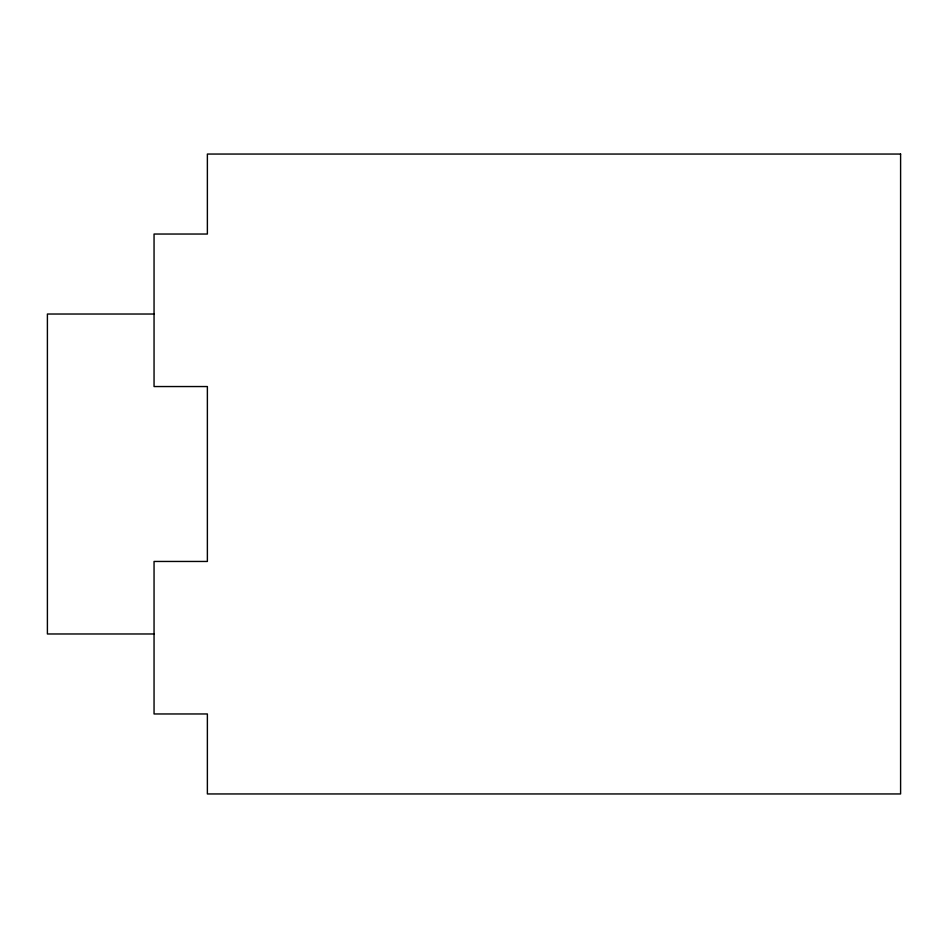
<?xml version="1.0" encoding="UTF-8"?>
<svg xmlns="http://www.w3.org/2000/svg" width="948" height="948" viewBox="0 0 948 948"><rect width="100%" height="100%" fill="white"/><g stroke="black" fill="none" stroke-linecap="round" stroke-linejoin="round"><path stroke-width="1.42" d="M154.05 314.025L47.4 314.025L47.4 633.975L154.05 633.975M900.6 154.05L207.375 154.05L207.375 234.038L154.05 234.038L154.05 386.547L207.375 386.547L207.375 561.453L154.05 561.453L154.05 713.962L207.375 713.962L207.375 793.95L900.6 793.95L900.6 154.05"/></g></svg>
